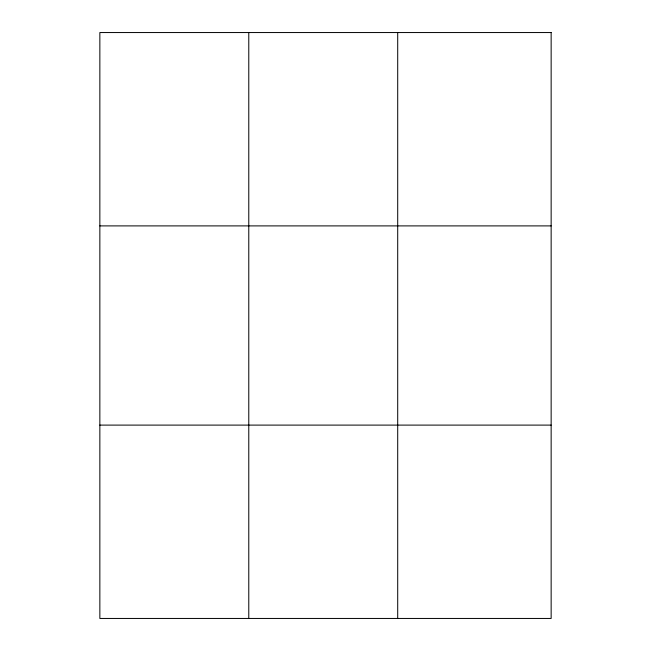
<?xml version="1.0" encoding="UTF-8"?>
<svg xmlns="http://www.w3.org/2000/svg" width="651" height="651" viewBox="0 0 651 651"><rect width="100%" height="100%" fill="white"/><g stroke="black" fill="none" stroke-linecap="round" stroke-linejoin="round"><path stroke-width="0.98" d="M248.78 32.55L248.78 618.45M397.704 32.55L397.704 618.45M99.855 225.897L551.145 225.897M99.855 425.103L551.145 425.103M551.145 32.55L551.145 618.45L99.855 618.45L99.855 32.55L551.145 32.55"/></g></svg>
